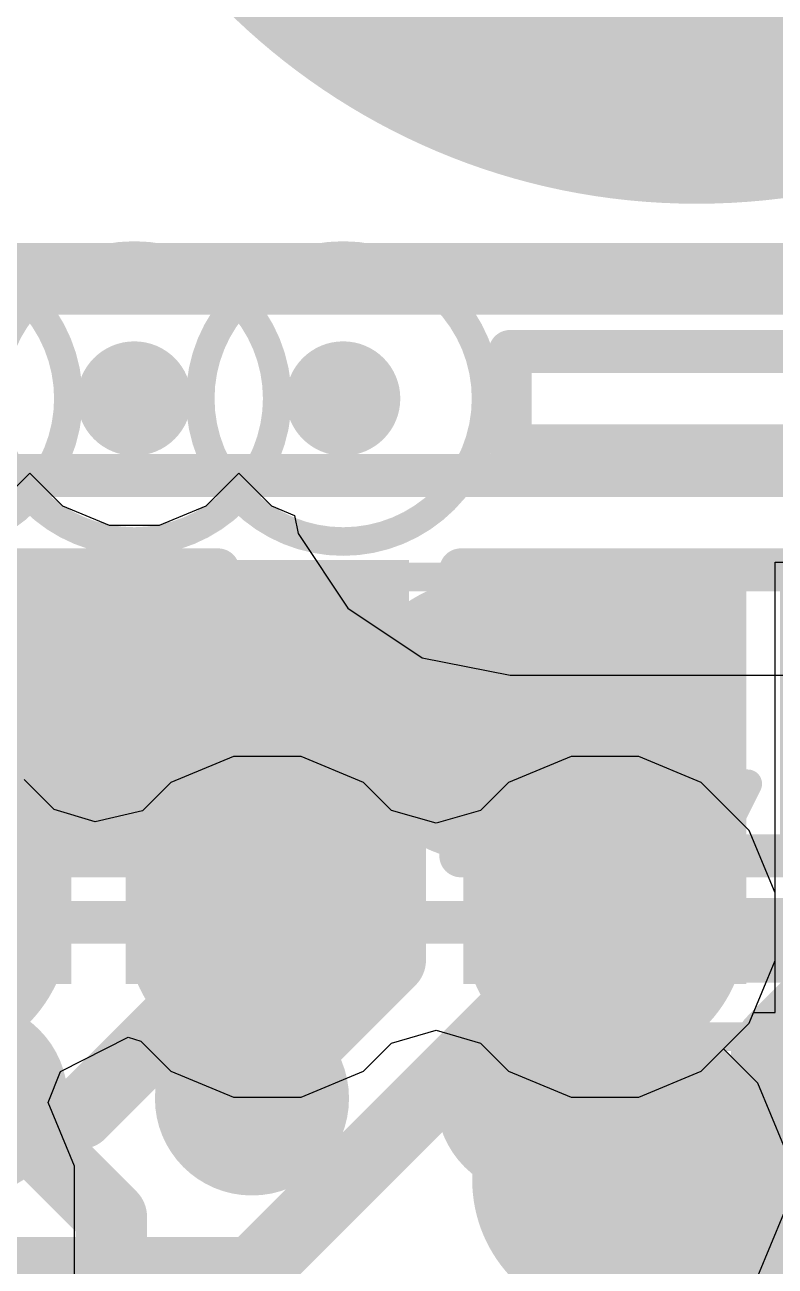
# Model space of a CAD drawing. Header units: inches. Extents: x -35 to 304, y -8 to 63.
# Drawn here: x 9.3 to 10.634, y 7.543 to 9.748 of the extents above; entities that cross this region are included whole.
import ezdxf

# ---------------------------------------------------------------- set-up
doc = ezdxf.new("R2010")
doc.units = ezdxf.units.IN
for name, color, linetype in [('Board Outline', 216, 'Continuous'), ('Bottom Layer', 5, 'Continuous'), ('Bottom Overlay', 54, 'Continuous'), ('Bottom Paste', 16, 'Continuous'), ('Bottom Solder', 6, 'Continuous'), ('Drill Drawing', 1, 'Continuous'), ('Layer 2', 16, 'Continuous'), ('Layer 3', 76, 'Continuous'), ('Pad Holes', 156, 'Continuous'), ('Top Layer', 1, 'Continuous'), ('Top Overlay', 2, 'Continuous'), ('Top Paste', 8, 'Continuous'), ('Top Solder', 216, 'Continuous'), ('Via Holes', 16, 'Continuous')]:
    doc.layers.add(name, color=color, linetype=linetype)

# ---------------------------------------------------------------- blocks, each defined once
blk = doc.blocks.new('TC2030_IDC__5')
at = {"layer": 'Pad Holes'}
h = blk.add_hatch(color=7, dxfattribs=at)
edge = h.paths.add_edge_path()
edge.add_arc((-2.54, -2.54), 1.18749826, 0, 360)
at = {"layer": 'Top Overlay'}
blk.add_lwpolyline([(-3.8608, 3.8608, 0.127, 0.127, 0), (-3.8608, -3.8608, 0.127, 0.127, 0)], format="xyseb", dxfattribs=at)
blk = doc.blocks.new('EYSHSNZWZ_12')
at = {"layer": 'Top Layer'}
for points in [[(-2.02499976, 1.42499969), (-1.72500036, 1.42499969), (-1.72500036, 0.8750007900000001), (-2.02499976, 0.8750007900000001)], [(-1.42500096, 1.42499969), (-1.12500156, 1.42499969), (-1.12500156, 0.8750007900000001), (-1.42500096, 0.8750007900000001)]]:
    blk.add_hatch(color=1, dxfattribs=at).paths.add_polyline_path(points)
at = {"layer": 'Top Paste'}
for points in [[(-2.02499976, 1.42499969), (-1.72500036, 1.42499969), (-1.72500036, 0.8750007900000001), (-2.02499976, 0.8750007900000001)], [(-1.42500096, 1.42499969), (-1.12500156, 1.42499969), (-1.12500156, 0.8750007900000001), (-1.42500096, 0.8750007900000001)], [(-2.0250023, 0.9301759399999998), (-1.7250029, 0.9301759399999998), (-1.7250029, 1.37017506), (-2.0250023, 1.37017506)], [(-1.42500096, 0.9299955999999999), (-1.12500156, 0.9299955999999999), (-1.12500156, 1.36999472), (-1.42500096, 1.36999472)]]:
    blk.add_hatch(color=8, dxfattribs=at).paths.add_polyline_path(points)
at = {"layer": 'Top Solder'}
for points in [[(-2.72659856, 1.52659969), (-2.22339916, 1.52659969), (-2.22339916, 0.77340079), (-2.72659856, 0.77340079)], [(-2.12659976, 1.52659969), (-1.62340036, 1.52659969), (-1.62340036, 0.77340079), (-2.12659976, 0.77340079)], [(-1.52660096, 1.52659969), (-1.02340156, 1.52659969), (-1.02340156, 0.77340079), (-1.52660096, 0.77340079)]]:
    blk.add_hatch(color=216, dxfattribs=at).paths.add_polyline_path(points)
at = {"layer": 'Top Overlay'}
blk.add_lwpolyline([(-4.318000000000001, 1.6764, 0.0762, 0.0762, 0), (4.318000000000001, 1.6764, 0.0762, 0.0762, 0)], format="xyseb", dxfattribs=at)
blk = doc.blocks.new('DSBGA_9__1_651_1_61__B_13')
at = {"layer": 'Bottom Layer'}
h = blk.add_hatch(color=5, dxfattribs=at)
edge = h.paths.add_edge_path()
edge.add_arc((-0.499999, 0.499999), 0.12249912, 0, 360)
h = blk.add_hatch(color=5, dxfattribs=at)
edge = h.paths.add_edge_path()
edge.add_arc((0, 0.499999), 0.12249912, 0, 360)
h = blk.add_hatch(color=5, dxfattribs=at)
edge = h.paths.add_edge_path()
edge.add_arc((0.50000154, 0.499999), 0.12249912, 0, 360)
h = blk.add_hatch(color=5, dxfattribs=at)
edge = h.paths.add_edge_path()
edge.add_arc((-0.499999, -2.54e-06), 0.12249912, 0, 360)
h = blk.add_hatch(color=5, dxfattribs=at)
edge = h.paths.add_edge_path()
edge.add_arc((0, -2.54e-06), 0.12249912, 0, 360)
h = blk.add_hatch(color=5, dxfattribs=at)
edge = h.paths.add_edge_path()
edge.add_arc((0.50000154, -2.54e-06), 0.12249912, 0, 360)
h = blk.add_hatch(color=5, dxfattribs=at)
edge = h.paths.add_edge_path()
edge.add_arc((-0.499999, -0.50000154), 0.12249912, 0, 360)
h = blk.add_hatch(color=5, dxfattribs=at)
edge = h.paths.add_edge_path()
edge.add_arc((0, -0.50000154), 0.12249912, 0, 360)
h = blk.add_hatch(color=5, dxfattribs=at)
edge = h.paths.add_edge_path()
edge.add_arc((0.50000154, -0.50000154), 0.12249912, 0, 360)
at = {"layer": 'Bottom Paste'}
h = blk.add_hatch(color=16, dxfattribs=at)
edge = h.paths.add_edge_path()
edge.add_arc((-0.499999, 0.499999), 0.12249912, 0, 360)
h = blk.add_hatch(color=16, dxfattribs=at)
edge = h.paths.add_edge_path()
edge.add_arc((0, 0.499999), 0.12249912, 0, 360)
h = blk.add_hatch(color=16, dxfattribs=at)
edge = h.paths.add_edge_path()
edge.add_arc((0.50000154, 0.499999), 0.12249912, 0, 360)
h = blk.add_hatch(color=16, dxfattribs=at)
edge = h.paths.add_edge_path()
edge.add_arc((-0.499999, -2.54e-06), 0.12249912, 0, 360)
h = blk.add_hatch(color=16, dxfattribs=at)
edge = h.paths.add_edge_path()
edge.add_arc((0, -2.54e-06), 0.12249912, 0, 360)
h = blk.add_hatch(color=16, dxfattribs=at)
edge = h.paths.add_edge_path()
edge.add_arc((0.50000154, -2.54e-06), 0.12249912, 0, 360)
h = blk.add_hatch(color=16, dxfattribs=at)
edge = h.paths.add_edge_path()
edge.add_arc((-0.499999, -0.50000154), 0.12249912, 0, 360)
h = blk.add_hatch(color=16, dxfattribs=at)
edge = h.paths.add_edge_path()
edge.add_arc((0, -0.50000154), 0.12249912, 0, 360)
h = blk.add_hatch(color=16, dxfattribs=at)
edge = h.paths.add_edge_path()
edge.add_arc((0.50000154, -0.50000154), 0.12249912, 0, 360)
at = {"layer": 'Bottom Solder'}
h = blk.add_hatch(color=6, dxfattribs=at)
edge = h.paths.add_edge_path()
edge.add_arc((-0.499999, 0.499999), 0.17249902, 0, 360)
h = blk.add_hatch(color=6, dxfattribs=at)
edge = h.paths.add_edge_path()
edge.add_arc((0, 0.499999), 0.17249902, 0, 360)
h = blk.add_hatch(color=6, dxfattribs=at)
edge = h.paths.add_edge_path()
edge.add_arc((0.50000154, 0.499999), 0.17249902, 0, 360)
h = blk.add_hatch(color=6, dxfattribs=at)
edge = h.paths.add_edge_path()
edge.add_arc((-0.499999, -2.54e-06), 0.17249902, 0, 360)
h = blk.add_hatch(color=6, dxfattribs=at)
edge = h.paths.add_edge_path()
edge.add_arc((0, -2.54e-06), 0.17249902, 0, 360)
h = blk.add_hatch(color=6, dxfattribs=at)
edge = h.paths.add_edge_path()
edge.add_arc((0.50000154, -2.54e-06), 0.17249902, 0, 360)
h = blk.add_hatch(color=6, dxfattribs=at)
edge = h.paths.add_edge_path()
edge.add_arc((-0.499999, -0.50000154), 0.17249902, 0, 360)
h = blk.add_hatch(color=6, dxfattribs=at)
edge = h.paths.add_edge_path()
edge.add_arc((0, -0.50000154), 0.17249902, 0, 360)
h = blk.add_hatch(color=6, dxfattribs=at)
edge = h.paths.add_edge_path()
edge.add_arc((0.50000154, -0.50000154), 0.17249902, 0, 360)
at = {"layer": 'Bottom Overlay'}
for points in [[(0.8382, 0.8382, 0.0762, 0.0762, 0), (-0.8382, 0.8382, 0.0762, 0.0762, 0)], [(-0.8382, 0.8382, 0.0762, 0.0762, 0), (-0.8382, -0.5334, 0.0762, 0.0762, 0)], [(0.8382, 0.8382, 0.0762, 0.0762, 0), (0.8382, -0.8128, 0.0762, 0.0762, 0)], [(-0.5588, -0.8128, 0.0762, 0.0762, 0), (-0.8382, -0.5334, 0.0762, 0.0762, 0)], [(-0.8040141399999999, -0.76816204, 0.127, 0.127, -0.02575122462000647), (-0.8039480999999999, -0.76685648, 0.127, 0.127, 0)], [(0.8382, -0.8128, 0.0762, 0.0762, 0), (-0.5588, -0.8128, 0.0762, 0.0762, 0)]]:
    blk.add_lwpolyline(points, format="xyseb", dxfattribs=at)
for points in [[(-0.85725, 0.8382, 0.0381, 0.0381, 1), (-0.8191499999999999, 0.8382, 0.0381, 0.0381, 1)], [(-0.85725, 0.8382, 0.0381, 0.0381, 1), (-0.8191499999999999, 0.8382, 0.0381, 0.0381, 1)], [(0.8191499999999999, 0.8382, 0.0381, 0.0381, 1), (0.85725, 0.8382, 0.0381, 0.0381, 1)], [(0.8191499999999999, 0.8382, 0.0381, 0.0381, 1), (0.85725, 0.8382, 0.0381, 0.0381, 1)], [(-0.85725, -0.5334, 0.0381, 0.0381, 1), (-0.8191499999999999, -0.5334, 0.0381, 0.0381, 1)], [(-0.85725, -0.5334, 0.0381, 0.0381, 1), (-0.8191499999999999, -0.5334, 0.0381, 0.0381, 1)], [(-0.8357641399999999, -0.76816204, 0.0635, 0.0635, 1), (-0.77226414, -0.76816204, 0.0635, 0.0635, 1)], [(-0.8356981, -0.76685648, 0.0635, 0.0635, 1), (-0.7721981, -0.76685648, 0.0635, 0.0635, 1)], [(-0.57785, -0.8128, 0.0381, 0.0381, 1), (-0.5397500000000001, -0.8128, 0.0381, 0.0381, 1)], [(-0.57785, -0.8128, 0.0381, 0.0381, 1), (-0.5397500000000001, -0.8128, 0.0381, 0.0381, 1)], [(0.8191499999999999, -0.8128, 0.0381, 0.0381, 1), (0.85725, -0.8128, 0.0381, 0.0381, 1)], [(0.8191499999999999, -0.8128, 0.0381, 0.0381, 1), (0.85725, -0.8128, 0.0381, 0.0381, 1)]]:
    blk.add_lwpolyline(points, format="xyseb", close=True, dxfattribs=at)
blk = doc.blocks.new('R___0201_B_20')
at = {"layer": 'Bottom Layer'}
for points in [[(-0.40999791, 0.18499963), (-0.13999845, 0.18499963), (-0.13999845, -0.18499963), (-0.40999791, -0.18499963)], [(0.14000099, 0.18499963), (0.41000045, 0.18499963), (0.41000045, -0.18499963), (0.14000099, -0.18499963)]]:
    blk.add_hatch(color=5, dxfattribs=at).paths.add_polyline_path(points)
at = {"layer": 'Bottom Paste'}
for points in [[(-0.40999791, 0.18499963), (-0.13999845, 0.18499963), (-0.13999845, -0.18499963), (-0.40999791, -0.18499963)], [(0.14000099, 0.18499963), (0.41000045, 0.18499963), (0.41000045, -0.18499963), (0.14000099, -0.18499963)]]:
    blk.add_hatch(color=16, dxfattribs=at).paths.add_polyline_path(points)
at = {"layer": 'Bottom Solder'}
for points in [[(-0.46499907, 0.24000079), (-0.08499729, 0.24000079), (-0.08499729, -0.24000079), (-0.46499907, -0.24000079)], [(0.08499983, 0.24000079), (0.46500161, 0.24000079), (0.46500161, -0.24000079), (0.08499983, -0.24000079)]]:
    blk.add_hatch(color=6, dxfattribs=at).paths.add_polyline_path(points)
at = {"layer": 'Bottom Overlay'}
for points in [[(-0.4826, 0.254, 0.0762, 0.0762, 0), (-0.4826, -0.254, 0.0762, 0.0762, 0)], [(0.4826, 0.254, 0.0762, 0.0762, 0), (-0.4826, 0.254, 0.0762, 0.0762, 0)], [(0.4826, 0.254, 0.0762, 0.0762, 0), (0.4826, -0.254, 0.0762, 0.0762, 0)], [(0.4826, -0.254, 0.0762, 0.0762, 0), (-0.4826, -0.254, 0.0762, 0.0762, 0)]]:
    blk.add_lwpolyline(points, format="xyseb", dxfattribs=at)
for points in [[(-0.5016499999999999, 0.254, 0.0381, 0.0381, 1), (-0.46355, 0.254, 0.0381, 0.0381, 1)], [(-0.5016499999999999, 0.254, 0.0381, 0.0381, 1), (-0.46355, 0.254, 0.0381, 0.0381, 1)], [(0.46355, 0.254, 0.0381, 0.0381, 1), (0.5016499999999999, 0.254, 0.0381, 0.0381, 1)], [(0.46355, 0.254, 0.0381, 0.0381, 1), (0.5016499999999999, 0.254, 0.0381, 0.0381, 1)], [(-0.5016499999999999, -0.254, 0.0381, 0.0381, 1), (-0.46355, -0.254, 0.0381, 0.0381, 1)], [(-0.5016499999999999, -0.254, 0.0381, 0.0381, 1), (-0.46355, -0.254, 0.0381, 0.0381, 1)], [(0.46355, -0.254, 0.0381, 0.0381, 1), (0.5016499999999999, -0.254, 0.0381, 0.0381, 1)], [(0.46355, -0.254, 0.0381, 0.0381, 1), (0.5016499999999999, -0.254, 0.0381, 0.0381, 1)]]:
    blk.add_lwpolyline(points, format="xyseb", close=True, dxfattribs=at)
blk = doc.blocks.new('R___0201_B_21')
at = {"layer": 'Bottom Layer'}
for points in [[(-0.40999791, 0.18499963), (-0.13999845, 0.18499963), (-0.13999845, -0.18499963), (-0.40999791, -0.18499963)], [(0.14000099, 0.18499963), (0.41000045, 0.18499963), (0.41000045, -0.18499963), (0.14000099, -0.18499963)]]:
    blk.add_hatch(color=5, dxfattribs=at).paths.add_polyline_path(points)
at = {"layer": 'Bottom Paste'}
for points in [[(-0.40999791, 0.18499963), (-0.13999845, 0.18499963), (-0.13999845, -0.18499963), (-0.40999791, -0.18499963)], [(0.14000099, 0.18499963), (0.41000045, 0.18499963), (0.41000045, -0.18499963), (0.14000099, -0.18499963)]]:
    blk.add_hatch(color=16, dxfattribs=at).paths.add_polyline_path(points)
at = {"layer": 'Bottom Solder'}
for points in [[(-0.46499907, 0.24000079), (-0.08499729, 0.24000079), (-0.08499729, -0.24000079), (-0.46499907, -0.24000079)], [(0.08499983, 0.24000079), (0.46500161, 0.24000079), (0.46500161, -0.24000079), (0.08499983, -0.24000079)]]:
    blk.add_hatch(color=6, dxfattribs=at).paths.add_polyline_path(points)
at = {"layer": 'Bottom Overlay'}
for points in [[(-0.4826, -0.254, 0.0762, 0.0762, 0), (-0.4826, 0.254, 0.0762, 0.0762, 0)], [(-0.4826, 0.254, 0.0762, 0.0762, 0), (0.4826, 0.254, 0.0762, 0.0762, 0)], [(0.4826, -0.254, 0.0762, 0.0762, 0), (0.4826, 0.254, 0.0762, 0.0762, 0)], [(-0.4826, -0.254, 0.0762, 0.0762, 0), (0.4826, -0.254, 0.0762, 0.0762, 0)]]:
    blk.add_lwpolyline(points, format="xyseb", dxfattribs=at)
for points in [[(-0.5016499999999999, 0.254, 0.0381, 0.0381, 1), (-0.46355, 0.254, 0.0381, 0.0381, 1)], [(-0.5016499999999999, 0.254, 0.0381, 0.0381, 1), (-0.46355, 0.254, 0.0381, 0.0381, 1)], [(0.46355, 0.254, 0.0381, 0.0381, 1), (0.5016499999999999, 0.254, 0.0381, 0.0381, 1)], [(0.46355, 0.254, 0.0381, 0.0381, 1), (0.5016499999999999, 0.254, 0.0381, 0.0381, 1)], [(-0.5016499999999999, -0.254, 0.0381, 0.0381, 1), (-0.46355, -0.254, 0.0381, 0.0381, 1)], [(-0.5016499999999999, -0.254, 0.0381, 0.0381, 1), (-0.46355, -0.254, 0.0381, 0.0381, 1)], [(0.46355, -0.254, 0.0381, 0.0381, 1), (0.5016499999999999, -0.254, 0.0381, 0.0381, 1)], [(0.46355, -0.254, 0.0381, 0.0381, 1), (0.5016499999999999, -0.254, 0.0381, 0.0381, 1)]]:
    blk.add_lwpolyline(points, format="xyseb", close=True, dxfattribs=at)

msp = doc.modelspace()

# ---------------------------------------------------------------- hatches: boundary and pattern name
at = {"layer": 'Bottom Layer'}
for points in [[(9.796045939999999, 8.71041438), (9.30104566, 8.71041438), (9.30104566, 8.340412579999999), (9.796045939999999, 8.340412579999999)], [(9.948019219999999, 8.340412579999999), (10.4176195, 8.340412579999999), (10.4176195, 8.71041438), (9.948019219999999, 8.71041438)]]:
    msp.add_hatch(color=5, dxfattribs=at).paths.add_polyline_path(points)
h = msp.add_hatch(color=5, dxfattribs=at)
edge = h.paths.add_edge_path()
edge.add_arc((9.643645939999999, 8.51271348), 0.1499997, 0, 360)
h = msp.add_hatch(color=5, dxfattribs=at)
edge = h.paths.add_edge_path()
edge.add_arc((10.1199696, 8.51271348), 0.1499997, 0, 360)
h = msp.add_hatch(color=5, dxfattribs=at)
edge = h.paths.add_edge_path()
edge.add_arc((10.34685764, 7.696199999999999), 0.1499997, 0, 360)
at = {"layer": 'Bottom Solder'}
h = msp.add_hatch(color=6, dxfattribs=at)
edge = h.paths.add_edge_path()
edge.add_arc((9.494735899999998, 9.08370294), 0.1016, 0, 360)
h = msp.add_hatch(color=6, dxfattribs=at)
edge = h.paths.add_edge_path()
edge.add_arc((9.8659188, 9.08370294), 0.1016, 0, 360)
h = msp.add_hatch(color=6, dxfattribs=at)
edge = h.paths.add_edge_path()
edge.add_arc((9.643645939999999, 8.51271348), 0.2515997, 0, 360)
h = msp.add_hatch(color=6, dxfattribs=at)
edge = h.paths.add_edge_path()
edge.add_arc((10.1199696, 8.51271348), 0.2515997, 0, 360)
h = msp.add_hatch(color=6, dxfattribs=at)
edge = h.paths.add_edge_path()
edge.add_arc((10.34685764, 7.696199999999999), 0.2515997, 0, 360)
at = {"layer": 'Layer 2'}
h = msp.add_hatch(color=16, dxfattribs=at)
edge = h.paths.add_edge_path()
edge.add_arc((9.7310702, 8.1454117), 0.1499997, 0, 360)
h = msp.add_hatch(color=16, dxfattribs=at)
edge = h.paths.add_edge_path()
edge.add_arc((10.331069, 8.1454117), 0.1499997, 0, 360)
h = msp.add_hatch(color=16, dxfattribs=at)
edge = h.paths.add_edge_path()
edge.add_arc((10.34685764, 7.696199999999999), 0.1499997, 0, 360)
at = {"layer": 'Layer 3'}
h = msp.add_hatch(color=76, dxfattribs=at)
edge = h.paths.add_edge_path()
edge.add_arc((9.643645939999999, 8.51271348), 0.1499997, 0, 360)
h = msp.add_hatch(color=76, dxfattribs=at)
edge = h.paths.add_edge_path()
edge.add_arc((10.1199696, 8.51271348), 0.1499997, 0, 360)
h = msp.add_hatch(color=76, dxfattribs=at)
edge = h.paths.add_edge_path()
edge.add_arc((9.7310702, 8.1454117), 0.1499997, 0, 360)
h = msp.add_hatch(color=76, dxfattribs=at)
edge = h.paths.add_edge_path()
edge.add_arc((10.331069, 8.1454117), 0.1499997, 0, 360)
h = msp.add_hatch(color=76, dxfattribs=at)
edge = h.paths.add_edge_path()
edge.add_arc((10.34685764, 7.696199999999999), 0.1499997, 0, 360)
at = {"layer": 'Pad Holes'}
h = msp.add_hatch(color=7, dxfattribs=at)
edge = h.paths.add_edge_path()
edge.add_arc((9.494735899999998, 9.08370294), 0.0999998, 0, 360)
h = msp.add_hatch(color=7, dxfattribs=at)
edge = h.paths.add_edge_path()
edge.add_arc((9.8659188, 9.08370294), 0.0999998, 0, 360)
at = {"layer": 'Top Layer'}
h = msp.add_hatch(color=1, dxfattribs=at)
edge = h.paths.add_edge_path()
edge.add_arc((9.7310702, 8.1454117), 0.1499997, 0, 360)
h = msp.add_hatch(color=1, dxfattribs=at)
edge = h.paths.add_edge_path()
edge.add_arc((10.331069, 8.1454117), 0.1499997, 0, 360)
at = {"layer": 'Top Solder'}
h = msp.add_hatch(color=216, dxfattribs=at)
edge = h.paths.add_edge_path()
edge.add_arc((9.494735899999998, 9.08370294), 0.1016, 0, 360)
h = msp.add_hatch(color=216, dxfattribs=at)
edge = h.paths.add_edge_path()
edge.add_arc((9.8659188, 9.08370294), 0.1016, 0, 360)
h = msp.add_hatch(color=216, dxfattribs=at)
edge = h.paths.add_edge_path()
edge.add_arc((9.12792434, 8.15066696), 0.2515997, 0, 360)
h = msp.add_hatch(color=216, dxfattribs=at)
edge = h.paths.add_edge_path()
edge.add_arc((9.7310702, 8.1454117), 0.2515997, 0, 360)
h = msp.add_hatch(color=216, dxfattribs=at)
edge = h.paths.add_edge_path()
edge.add_arc((10.331069, 8.1454117), 0.2515997, 0, 360)
at = {"layer": 'Via Holes'}
h = msp.add_hatch(color=7, dxfattribs=at)
edge = h.paths.add_edge_path()
edge.add_arc((9.643645939999999, 8.51271348), 0.07499858, 0, 360)
h = msp.add_hatch(color=7, dxfattribs=at)
edge = h.paths.add_edge_path()
edge.add_arc((10.1199696, 8.51271348), 0.07499858, 0, 360)
h = msp.add_hatch(color=7, dxfattribs=at)
edge = h.paths.add_edge_path()
edge.add_arc((9.7310702, 8.1454117), 0.07499858, 0, 360)
h = msp.add_hatch(color=7, dxfattribs=at)
edge = h.paths.add_edge_path()
edge.add_arc((10.331069, 8.1454117), 0.07499858, 0, 360)
h = msp.add_hatch(color=7, dxfattribs=at)
edge = h.paths.add_edge_path()
edge.add_arc((10.34685764, 7.696199999999999), 0.07499858, 0, 360)

# ---------------------------------------------------------------- linework, layer by layer
at = {"layer": 'Board Outline'}
for points in [[(10.16265176, 9.00001248, 0.0762, 0.0762, 0), (10.16265176, 9.167378159999998, 0.0762, 0.0762, 0)], [(10.16265176, 9.167378159999998, 0.0762, 0.0762, 0), (11.93749962, 9.167378159999998, 0.0762, 0.0762, 0)], [(10.16265176, 9.00001248, 0.0762, 0.0762, 0), (11.4981355, 9.00001248, 0.0762, 0.0762, 0)]]:
    msp.add_lwpolyline(points, format="xyseb", dxfattribs=at)
for points in [[(10.14360176, 9.167378159999998, 0.0381, 0.0381, 1), (10.18170176, 9.167378159999998, 0.0381, 0.0381, 1)], [(10.14360176, 9.167378159999998, 0.0381, 0.0381, 1), (10.18170176, 9.167378159999998, 0.0381, 0.0381, 1)], [(10.14360176, 9.00001248, 0.0381, 0.0381, 1), (10.18170176, 9.00001248, 0.0381, 0.0381, 1)], [(10.14360176, 9.00001248, 0.0381, 0.0381, 1), (10.18170176, 9.00001248, 0.0381, 0.0381, 1)]]:
    msp.add_lwpolyline(points, format="xyseb", close=True, dxfattribs=at)
at = {"layer": 'Bottom Layer'}
for points in [[(9.203857639999999, 8.2432271, 0.127, 0.127, 0), (9.473344019999999, 8.51271348, 0.127, 0.127, 0)], [(9.473344019999999, 8.51271348, 0.127, 0.127, 0), (9.643645939999999, 8.51271348, 0.127, 0.127, 0)], [(9.94966768, 8.34206358, 0.127, 0.127, 0), (10.1199696, 8.5123655, 0.127, 0.127, 0)], [(10.1199696, 8.5123655, 0.127, 0.127, 0), (10.1199696, 8.51271348, 0.127, 0.127, 0)], [(9.94966768, 8.0864075, 0.127, 0.127, 0), (9.94966768, 8.34206358, 0.127, 0.127, 0)], [(10.20385818, 8.03347898, 0.1499997, 0.1499997, 0), (10.29172694, 8.121347740000001, 0.1499997, 0.1499997, 0)], [(10.29172694, 8.121347740000001, 0.1499997, 0.1499997, 0), (10.7283504, 8.121347740000001, 0.1499997, 0.1499997, 0)], [(9.703859179999998, 7.840598999999999, 0.127, 0.127, 0), (9.94966768, 8.0864075, 0.127, 0.127, 0)], [(10.20385818, 7.840598999999999, 0.1499997, 0.1499997, 0), (10.20385818, 8.03347898, 0.1499997, 0.1499997, 0)], [(10.20385818, 7.840598999999999, 0.254, 0.254, 0), (10.33540986, 7.70904732, 0.254, 0.254, 0)]]:
    msp.add_lwpolyline(points, format="xyseb", dxfattribs=at)
for points in [[(9.44159402, 8.51271348, 0.0635, 0.0635, 1), (9.50509402, 8.51271348, 0.0635, 0.0635, 1)], [(9.44159402, 8.51271348, 0.0635, 0.0635, 1), (9.50509402, 8.51271348, 0.0635, 0.0635, 1)], [(9.61189594, 8.51271348, 0.0635, 0.0635, 1), (9.67539594, 8.51271348, 0.0635, 0.0635, 1)], [(10.0882196, 8.51271348, 0.0635, 0.0635, 1), (10.1517196, 8.51271348, 0.0635, 0.0635, 1)], [(10.0882196, 8.5123655, 0.0635, 0.0635, 1), (10.1517196, 8.5123655, 0.0635, 0.0635, 1)], [(10.0882196, 8.5123655, 0.0635, 0.0635, 1), (10.1517196, 8.5123655, 0.0635, 0.0635, 1)], [(9.91791768, 8.34206358, 0.0635, 0.0635, 1), (9.98141768, 8.34206358, 0.0635, 0.0635, 1)], [(9.91791768, 8.34206358, 0.0635, 0.0635, 1), (9.98141768, 8.34206358, 0.0635, 0.0635, 1)], [(10.25422638, 8.121347740000001, 0.07499858, 0.07499858, 1), (10.3292275, 8.121347740000001, 0.07499858, 0.07499858, 1)], [(10.25422638, 8.121347740000001, 0.07499858, 0.07499858, 1), (10.3292275, 8.121347740000001, 0.07499858, 0.07499858, 1)], [(9.91791768, 8.0864075, 0.0635, 0.0635, 1), (9.98141768, 8.0864075, 0.0635, 0.0635, 1)], [(9.91791768, 8.0864075, 0.0635, 0.0635, 1), (9.98141768, 8.0864075, 0.0635, 0.0635, 1)], [(10.16635762, 8.03347898, 0.07499858, 0.07499858, 1), (10.24135874, 8.03347898, 0.07499858, 0.07499858, 1)], [(10.16635762, 8.03347898, 0.07499858, 0.07499858, 1), (10.24135874, 8.03347898, 0.07499858, 0.07499858, 1)], [(10.14035818, 7.840598999999999, 0.127, 0.127, 1), (10.26735818, 7.840598999999999, 0.127, 0.127, 1)], [(9.67210918, 7.840598999999999, 0.0635, 0.0635, 1), (9.735609179999999, 7.840598999999999, 0.0635, 0.0635, 1)], [(10.16635762, 7.840598999999999, 0.07499858, 0.07499858, 1), (10.24135874, 7.840598999999999, 0.07499858, 0.07499858, 1)], [(10.27190986, 7.70904732, 0.127, 0.127, 1), (10.39890986, 7.70904732, 0.127, 0.127, 1)]]:
    msp.add_lwpolyline(points, format="xyseb", close=True, dxfattribs=at)
at = {"layer": 'Drill Drawing'}
for points in [[(9.377552999999999, 9.08370294, 0.0508, 0.0508, 1), (8.869553, 9.08370294, 0.0508, 0.0508, 1)], [(9.7487359, 9.08370294, 0.0508, 0.0508, 1), (9.240735899999999, 9.08370294, 0.0508, 0.0508, 1)], [(10.1199188, 9.08370294, 0.0508, 0.0508, 1), (9.6119188, 9.08370294, 0.0508, 0.0508, 1)], [(9.364853, 9.08370294, 0.0254, 0.0254, 1), (9.390253, 9.08370294, 0.0254, 0.0254, 1)], [(9.5992188, 9.08370294, 0.0254, 0.0254, 1), (9.624618799999999, 9.08370294, 0.0254, 0.0254, 1)], [(9.7360359, 9.08370294, 0.0254, 0.0254, 1), (9.761435899999999, 9.08370294, 0.0254, 0.0254, 1)], [(10.1072188, 9.08370294, 0.0254, 0.0254, 1), (10.1326188, 9.08370294, 0.0254, 0.0254, 1)], [(9.376945939999999, 8.76671348, 0.0254, 0.0254, 1), (9.402345939999998, 8.76671348, 0.0254, 0.0254, 1)], [(9.376945939999999, 8.76671348, 0.0254, 0.0254, 1), (9.402345939999998, 8.76671348, 0.0254, 0.0254, 1)], [(9.853269599999999, 8.76671348, 0.0254, 0.0254, 1), (9.878669599999998, 8.76671348, 0.0254, 0.0254, 1)], [(9.853269599999999, 8.76671348, 0.0254, 0.0254, 1), (9.878669599999998, 8.76671348, 0.0254, 0.0254, 1)], [(9.88494594, 8.76671348, 0.0254, 0.0254, 1), (9.91034594, 8.76671348, 0.0254, 0.0254, 1)], [(9.88494594, 8.76671348, 0.0254, 0.0254, 1), (9.91034594, 8.76671348, 0.0254, 0.0254, 1)], [(10.3612696, 8.76671348, 0.0254, 0.0254, 1), (10.3866696, 8.76671348, 0.0254, 0.0254, 1)], [(10.3612696, 8.76671348, 0.0254, 0.0254, 1), (10.3866696, 8.76671348, 0.0254, 0.0254, 1)], [(9.369224339999999, 8.404666959999998, 0.0254, 0.0254, 1), (9.39462434, 8.404666959999998, 0.0254, 0.0254, 1)], [(9.369224339999999, 8.404666959999998, 0.0254, 0.0254, 1), (9.39462434, 8.404666959999998, 0.0254, 0.0254, 1)], [(9.4643702, 8.3994117, 0.0254, 0.0254, 1), (9.489770199999999, 8.3994117, 0.0254, 0.0254, 1)], [(9.4643702, 8.3994117, 0.0254, 0.0254, 1), (9.489770199999999, 8.3994117, 0.0254, 0.0254, 1)], [(9.972370199999999, 8.3994117, 0.0254, 0.0254, 1), (9.9977702, 8.3994117, 0.0254, 0.0254, 1)], [(9.972370199999999, 8.3994117, 0.0254, 0.0254, 1), (9.9977702, 8.3994117, 0.0254, 0.0254, 1)], [(10.064369, 8.3994117, 0.0254, 0.0254, 1), (10.089769, 8.3994117, 0.0254, 0.0254, 1)], [(10.064369, 8.3994117, 0.0254, 0.0254, 1), (10.089769, 8.3994117, 0.0254, 0.0254, 1)], [(10.572369, 8.3994117, 0.0254, 0.0254, 1), (10.597769, 8.3994117, 0.0254, 0.0254, 1)], [(10.572369, 8.3994117, 0.0254, 0.0254, 1), (10.597769, 8.3994117, 0.0254, 0.0254, 1)], [(9.630945939999998, 8.258713479999999, 0.0254, 0.0254, 1), (9.65634594, 8.258713479999999, 0.0254, 0.0254, 1)], [(9.630945939999998, 8.258713479999999, 0.0254, 0.0254, 1), (9.65634594, 8.258713479999999, 0.0254, 0.0254, 1)], [(10.1072696, 8.258713479999999, 0.0254, 0.0254, 1), (10.1326696, 8.258713479999999, 0.0254, 0.0254, 1)], [(10.1072696, 8.258713479999999, 0.0254, 0.0254, 1), (10.1326696, 8.258713479999999, 0.0254, 0.0254, 1)], [(10.08015764, 7.9502, 0.0254, 0.0254, 1), (10.10555764, 7.9502, 0.0254, 0.0254, 1)], [(10.08015764, 7.9502, 0.0254, 0.0254, 1), (10.10555764, 7.9502, 0.0254, 0.0254, 1)], [(10.58815764, 7.9502, 0.0254, 0.0254, 1), (10.61355764, 7.9502, 0.0254, 0.0254, 1)], [(10.58815764, 7.9502, 0.0254, 0.0254, 1), (10.61355764, 7.9502, 0.0254, 0.0254, 1)], [(9.718370199999999, 7.8914117, 0.0254, 0.0254, 1), (9.743770199999998, 7.8914117, 0.0254, 0.0254, 1)], [(9.718370199999999, 7.8914117, 0.0254, 0.0254, 1), (9.743770199999998, 7.8914117, 0.0254, 0.0254, 1)], [(10.318369, 7.8914117, 0.0254, 0.0254, 1), (10.343769, 7.8914117, 0.0254, 0.0254, 1)], [(10.318369, 7.8914117, 0.0254, 0.0254, 1), (10.343769, 7.8914117, 0.0254, 0.0254, 1)]]:
    msp.add_lwpolyline(points, format="xyseb", close=True, dxfattribs=at)
for points in [[(9.38964594, 8.76671348, 0.0508, 0.0508, 0), (9.897645939999999, 8.76671348, 0.0508, 0.0508, 0)], [(9.38964594, 8.76671348, 0.0508, 0.0508, 0), (9.643645939999999, 8.258713479999999, 0.0508, 0.0508, 0)], [(9.643645939999999, 8.258713479999999, 0.0508, 0.0508, 0), (9.897645939999999, 8.76671348, 0.0508, 0.0508, 0)], [(9.8659696, 8.76671348, 0.0508, 0.0508, 0), (10.3739696, 8.76671348, 0.0508, 0.0508, 0)], [(9.8659696, 8.76671348, 0.0508, 0.0508, 0), (10.1199696, 8.258713479999999, 0.0508, 0.0508, 0)], [(10.1199696, 8.258713479999999, 0.0508, 0.0508, 0), (10.3739696, 8.76671348, 0.0508, 0.0508, 0)], [(8.873924339999999, 8.404666959999998, 0.0508, 0.0508, 0), (9.38192434, 8.404666959999998, 0.0508, 0.0508, 0)], [(9.12792434, 7.89666696, 0.0508, 0.0508, 0), (9.38192434, 8.404666959999998, 0.0508, 0.0508, 0)], [(9.477070199999998, 8.3994117, 0.0508, 0.0508, 0), (9.9850702, 8.3994117, 0.0508, 0.0508, 0)], [(9.477070199999998, 8.3994117, 0.0508, 0.0508, 0), (9.7310702, 7.8914117, 0.0508, 0.0508, 0)], [(9.7310702, 7.8914117, 0.0508, 0.0508, 0), (9.9850702, 8.3994117, 0.0508, 0.0508, 0)], [(10.077069, 8.3994117, 0.0508, 0.0508, 0), (10.585069, 8.3994117, 0.0508, 0.0508, 0)], [(10.077069, 8.3994117, 0.0508, 0.0508, 0), (10.331069, 7.8914117, 0.0508, 0.0508, 0)], [(10.331069, 7.8914117, 0.0508, 0.0508, 0), (10.585069, 8.3994117, 0.0508, 0.0508, 0)], [(10.09285764, 7.9502, 0.0508, 0.0508, 0), (10.60085764, 7.9502, 0.0508, 0.0508, 0)], [(10.09285764, 7.9502, 0.0508, 0.0508, 0), (10.34685764, 7.442199999999999, 0.0508, 0.0508, 0)], [(10.34685764, 7.442199999999999, 0.0508, 0.0508, 0), (10.60085764, 7.9502, 0.0508, 0.0508, 0)]]:
    msp.add_lwpolyline(points, format="xyseb", dxfattribs=at)
at = {"layer": 'Layer 2'}
for p, q in [((9.25100512, 8.89295656), (9.30914318, 8.95109462)), ((9.30914318, 8.95109462), (9.36728378, 8.89295656)), ((9.62218802, 8.89295656), (9.68032862, 8.95109462)), ((9.68032862, 8.95109462), (9.738466679999998, 8.89295656)), ((9.36728378, 8.89295656), (9.449981099999999, 8.85870212)), ((9.539490699999998, 8.85870212), (9.62218802, 8.89295656)), ((9.738466679999998, 8.89295656), (9.779507999999998, 8.87595634)), ((9.779507999999998, 8.87595634), (9.78587324, 8.84395234)), ((9.449981099999999, 8.85870212), (9.539490699999998, 8.85870212)), ((9.78587324, 8.84395234), (9.87428048, 8.711641199999999)), ((9.87428048, 8.711641199999999), (10.00659162, 8.62323396)), ((10.00659162, 8.62323396), (10.16266446, 8.59219008)), ((10.16266446, 8.59219008), (12.2726577, 8.59219008)), ((9.67092046, 8.4478114), (9.55977514, 8.401773899999998)), ((9.79121994, 8.4478114), (9.67092046, 8.4478114)), ((9.90236526, 8.401773899999998), (9.79121994, 8.4478114)), ((10.27091926, 8.4478114), (10.15977394, 8.401773899999998)), ((10.39121874, 8.4478114), (10.27091926, 8.4478114)), ((10.50236406, 8.401773899999998), (10.39121874, 8.4478114)), ((9.35256194, 8.35368662), (9.2992194, 8.407029159999999)), ((9.55977514, 8.401773899999998), (9.50951108, 8.35150984)), ((9.95194098, 8.35219818), (9.90236526, 8.401773899999998)), ((10.15977394, 8.401773899999998), (10.11019822, 8.35219818)), ((10.5874312, 8.316706759999999), (10.50236406, 8.401773899999998)), ((9.425348179999999, 8.33165212), (9.35256194, 8.35368662)), ((9.50951108, 8.35150984), (9.425348179999999, 8.33165212)), ((10.0310696, 8.329322939999999), (9.95194098, 8.35219818)), ((10.11019822, 8.35219818), (10.0310696, 8.329322939999999)), ((10.6334687, 8.20556144), (10.5874312, 8.316706759999999)), ((10.6334687, 8.085261959999999), (10.6334687, 8.20556144)), ((10.5874312, 7.974116639999999), (10.6334687, 8.085261959999999)), ((10.54201346, 7.928698899999999), (10.5874312, 7.974116639999999)), ((10.60321984, 7.86749506), (10.54201346, 7.928698899999999)), ((10.64925734, 7.756349739999999), (10.60321984, 7.86749506)), ((10.60321984, 7.52490494), (10.64925734, 7.63605026))]:
    msp.add_line(p, q, dxfattribs=at)
for points in [[(8.354822, 7.76893798, 0.127, 0.127, 0), (9.31524426, 7.76893798, 0.127, 0.127, 0)], [(9.31524426, 7.76893798, 0.127, 0.127, 0), (9.453859679999999, 7.63032256, 0.127, 0.127, 0)], [(10.33889474, 7.6882371, 0.12500102, 0.12500102, 0), (10.34685764, 7.696199999999999, 0.12500102, 0.12500102, 0)], [(10.33889474, 6.432750659999999, 0.12500102, 0.12500102, 0), (10.33889474, 7.6882371, 0.12500102, 0.12500102, 0)], [(9.453859679999999, 6.84059846, 0.127, 0.127, 0), (9.453859679999999, 7.63032256, 0.127, 0.127, 0)]]:
    msp.add_lwpolyline(points, format="xyseb", dxfattribs=at)
for points in [[(9.28349426, 7.76893798, 0.0635, 0.0635, 1), (9.346994259999999, 7.76893798, 0.0635, 0.0635, 1)], [(9.28349426, 7.76893798, 0.0635, 0.0635, 1), (9.346994259999999, 7.76893798, 0.0635, 0.0635, 1)], [(10.30764512, 7.6882371, 0.06249923999999999, 0.06249923999999999, 1), (10.37014436, 7.6882371, 0.06249923999999999, 0.06249923999999999, 1)], [(10.30764512, 7.6882371, 0.06249923999999999, 0.06249923999999999, 1), (10.37014436, 7.6882371, 0.06249923999999999, 0.06249923999999999, 1)], [(10.31560802, 7.696199999999999, 0.06249923999999999, 0.06249923999999999, 1), (10.37810726, 7.696199999999999, 0.06249923999999999, 0.06249923999999999, 1)], [(9.422109679999998, 7.63032256, 0.0635, 0.0635, 1), (9.48560968, 7.63032256, 0.0635, 0.0635, 1)], [(9.422109679999998, 7.63032256, 0.0635, 0.0635, 1), (9.48560968, 7.63032256, 0.0635, 0.0635, 1)]]:
    msp.add_lwpolyline(points, format="xyseb", close=True, dxfattribs=at)
at = {"layer": 'Layer 3'}
for points in [[(9.643645939999999, 8.52541348, 0.1524, 0.1524, 0), (9.7183956, 8.450663819999999, 0.1524, 0.1524, 0)], [(10.1199696, 8.51271348, 0.1524, 0.1524, 0), (10.29758672, 8.33509636, 0.1524, 0.1524, 0)], [(9.7183956, 8.158086299999999, 0.1524, 0.1524, 0), (9.7183956, 8.450663819999999, 0.1524, 0.1524, 0)], [(10.29758672, 8.17889398, 0.1524, 0.1524, 0), (10.29758672, 8.33509636, 0.1524, 0.1524, 0)], [(9.7183956, 8.158086299999999, 0.2032, 0.2032, 0), (9.7310702, 8.1454117, 0.2032, 0.2032, 0)], [(10.29758672, 8.17889398, 0.12500102, 0.12500102, 0), (10.331069, 8.1454117, 0.12500102, 0.12500102, 0)], [(9.398822959999999, 7.81316446, 0.12500102, 0.12500102, 0), (9.7310702, 8.1454117, 0.12500102, 0.12500102, 0)], [(9.705375559999998, 7.53201694, 0.12500102, 0.12500102, 0), (10.31877032, 8.1454117, 0.12500102, 0.12500102, 0)], [(10.31877032, 8.1454117, 0.12500102, 0.12500102, 0), (10.331069, 8.1454117, 0.12500102, 0.12500102, 0)], [(8.77101878, 7.81316446, 0.12500102, 0.12500102, 0), (9.398822959999999, 7.81316446, 0.12500102, 0.12500102, 0)], [(8.84342656, 7.53201694, 0.12500102, 0.12500102, 0), (9.705375559999998, 7.53201694, 0.12500102, 0.12500102, 0)]]:
    msp.add_lwpolyline(points, format="xyseb", dxfattribs=at)
for points in [[(9.605545939999999, 8.52541348, 0.0762, 0.0762, 1), (9.681745939999999, 8.52541348, 0.0762, 0.0762, 1)], [(10.0818696, 8.51271348, 0.0762, 0.0762, 1), (10.1580696, 8.51271348, 0.0762, 0.0762, 1)], [(9.6802956, 8.450663819999999, 0.0762, 0.0762, 1), (9.7564956, 8.450663819999999, 0.0762, 0.0762, 1)], [(9.6802956, 8.450663819999999, 0.0762, 0.0762, 1), (9.7564956, 8.450663819999999, 0.0762, 0.0762, 1)], [(10.25948672, 8.33509636, 0.0762, 0.0762, 1), (10.33568672, 8.33509636, 0.0762, 0.0762, 1)], [(10.25948672, 8.33509636, 0.0762, 0.0762, 1), (10.33568672, 8.33509636, 0.0762, 0.0762, 1)], [(9.6675956, 8.158086299999999, 0.1016, 0.1016, 1), (9.7691956, 8.158086299999999, 0.1016, 0.1016, 1)], [(9.680270199999999, 8.1454117, 0.1016, 0.1016, 1), (9.781870199999998, 8.1454117, 0.1016, 0.1016, 1)], [(10.25948672, 8.17889398, 0.0762, 0.0762, 1), (10.33568672, 8.17889398, 0.0762, 0.0762, 1)], [(9.6802956, 8.158086299999999, 0.0762, 0.0762, 1), (9.7564956, 8.158086299999999, 0.0762, 0.0762, 1)], [(10.2663371, 8.17889398, 0.06249923999999999, 0.06249923999999999, 1), (10.32883634, 8.17889398, 0.06249923999999999, 0.06249923999999999, 1)], [(9.69982058, 8.1454117, 0.06249923999999999, 0.06249923999999999, 1), (9.76231982, 8.1454117, 0.06249923999999999, 0.06249923999999999, 1)], [(10.2875207, 8.1454117, 0.06249923999999999, 0.06249923999999999, 1), (10.35001994, 8.1454117, 0.06249923999999999, 0.06249923999999999, 1)], [(10.2875207, 8.1454117, 0.06249923999999999, 0.06249923999999999, 1), (10.35001994, 8.1454117, 0.06249923999999999, 0.06249923999999999, 1)], [(10.29981938, 8.1454117, 0.06249923999999999, 0.06249923999999999, 1), (10.36231862, 8.1454117, 0.06249923999999999, 0.06249923999999999, 1)], [(10.29981938, 8.1454117, 0.06249923999999999, 0.06249923999999999, 1), (10.36231862, 8.1454117, 0.06249923999999999, 0.06249923999999999, 1)], [(9.36757334, 7.81316446, 0.06249923999999999, 0.06249923999999999, 1), (9.43007258, 7.81316446, 0.06249923999999999, 0.06249923999999999, 1)], [(9.36757334, 7.81316446, 0.06249923999999999, 0.06249923999999999, 1), (9.43007258, 7.81316446, 0.06249923999999999, 0.06249923999999999, 1)], [(9.67412594, 7.53201694, 0.06249923999999999, 0.06249923999999999, 1), (9.736625179999999, 7.53201694, 0.06249923999999999, 0.06249923999999999, 1)], [(9.67412594, 7.53201694, 0.06249923999999999, 0.06249923999999999, 1), (9.736625179999999, 7.53201694, 0.06249923999999999, 0.06249923999999999, 1)]]:
    msp.add_lwpolyline(points, format="xyseb", close=True, dxfattribs=at)
at = {"layer": 'Top Layer'}
for p, q in [((10.6334687, 7.99301424), (10.6334687, 8.792845)), ((10.6334687, 8.792845), (11.22866944, 8.792845)), ((10.5874312, 7.974116639999999), (10.59525948, 7.99301424)), ((10.59525948, 7.99301424), (10.6334687, 7.99301424)), ((9.95194098, 7.93862522), (10.0310696, 7.96150046)), ((10.0310696, 7.96150046), (10.11019822, 7.93862522)), ((10.50236406, 7.8890495), (10.5874312, 7.974116639999999)), ((9.36344838, 7.888175739999999), (9.483653879999999, 7.94928814)), ((9.483653879999999, 7.94928814), (9.5064326, 7.94239204)), ((9.5064326, 7.94239204), (9.55977514, 7.8890495)), ((9.90236526, 7.8890495), (9.95194098, 7.93862522)), ((10.11019822, 7.93862522), (10.15977394, 7.8890495)), ((9.34186092, 7.8330298), (9.36344838, 7.888175739999999)), ((9.55977514, 7.8890495), (9.67092046, 7.843012)), ((9.79121994, 7.843012), (9.90236526, 7.8890495)), ((10.15977394, 7.8890495), (10.27091926, 7.843012)), ((10.39121874, 7.843012), (10.50236406, 7.8890495)), ((9.38851056, 7.720411279999999), (9.34186092, 7.8330298)), ((9.67092046, 7.843012), (9.79121994, 7.843012)), ((10.27091926, 7.843012), (10.39121874, 7.843012)), ((9.38851056, 7.260330919999999), (9.38851056, 7.720411279999999))]:
    msp.add_line(p, q, dxfattribs=at)
for points in [[(10.65635156, 7.91476192, 0.2032, 0.2032, 0), (10.87477378, 8.13318414, 0.2032, 0.2032, 0)], [(10.65635156, 7.38431848, 0.2032, 0.2032, 0), (10.65635156, 7.91476192, 0.2032, 0.2032, 0)]]:
    msp.add_lwpolyline(points, format="xyseb", dxfattribs=at)
msp.add_lwpolyline([(10.60555156, 7.91476192, 0.1016, 0.1016, 1), (10.70715156, 7.91476192, 0.1016, 0.1016, 1)], format="xyseb", close=True, dxfattribs=at)
msp.add_lwpolyline([(10.60555156, 7.91476192, 0.1016, 0.1016, 1), (10.70715156, 7.91476192, 0.1016, 0.1016, 1)], format="xyseb", close=True, dxfattribs=at)

# ---------------------------------------------------------------- block references
for name, p, rotation in [('TC2030_IDC__5', (7.954159859999999, 13.1572127), 90), ('R___0201_B_20', (9.16104594, 8.52541348), 180), ('DSBGA_9__1_651_1_61__B_13', (9.703859179999998, 7.340597459999999), 180)]:
    msp.add_blockref(name, p, dxfattribs=dict(rotation=rotation))
for name, p in [('EYSHSNZWZ_12', (11.60607026, 7.27041218)), ('R___0201_B_21', (10.55761922, 8.52541348))]:
    msp.add_blockref(name, p)

doc.saveas('drawing.dxf')
